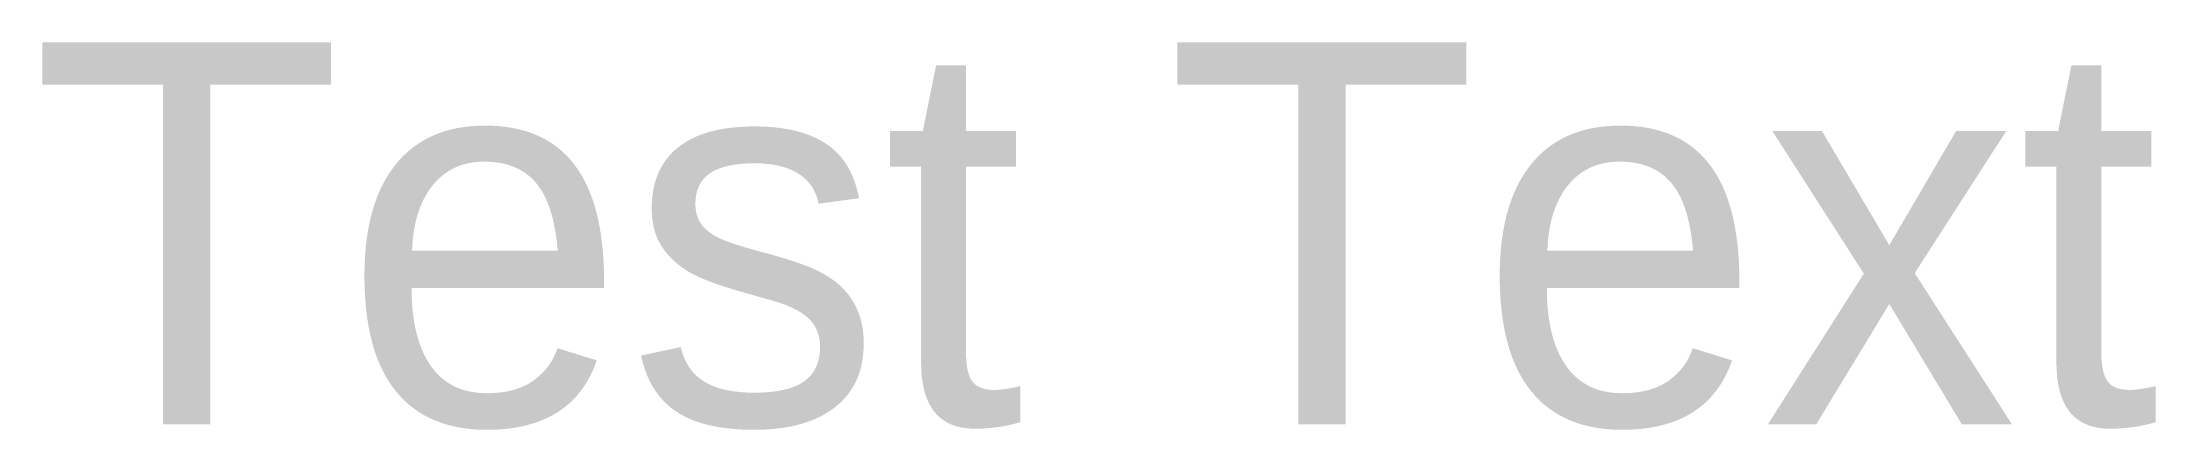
# Model space of a CAD drawing. Header units: inches. Extents: x 3.79 to 4.9, y 7.85 to 8.06.
import ezdxf

# ---------------------------------------------------------------- set-up
doc = ezdxf.new("R2010")
doc.units = ezdxf.units.IN
doc.header["$MEASUREMENT"] = 0

msp = doc.modelspace()

# ---------------------------------------------------------------- texts
at = {"insert": (3.7863, 8.0555), "char_height": 0.2, "width": 1.785, "attachment_point": 1}
msp.add_mtext('Test Text', dxfattribs=at)

doc.saveas('drawing.dxf')
